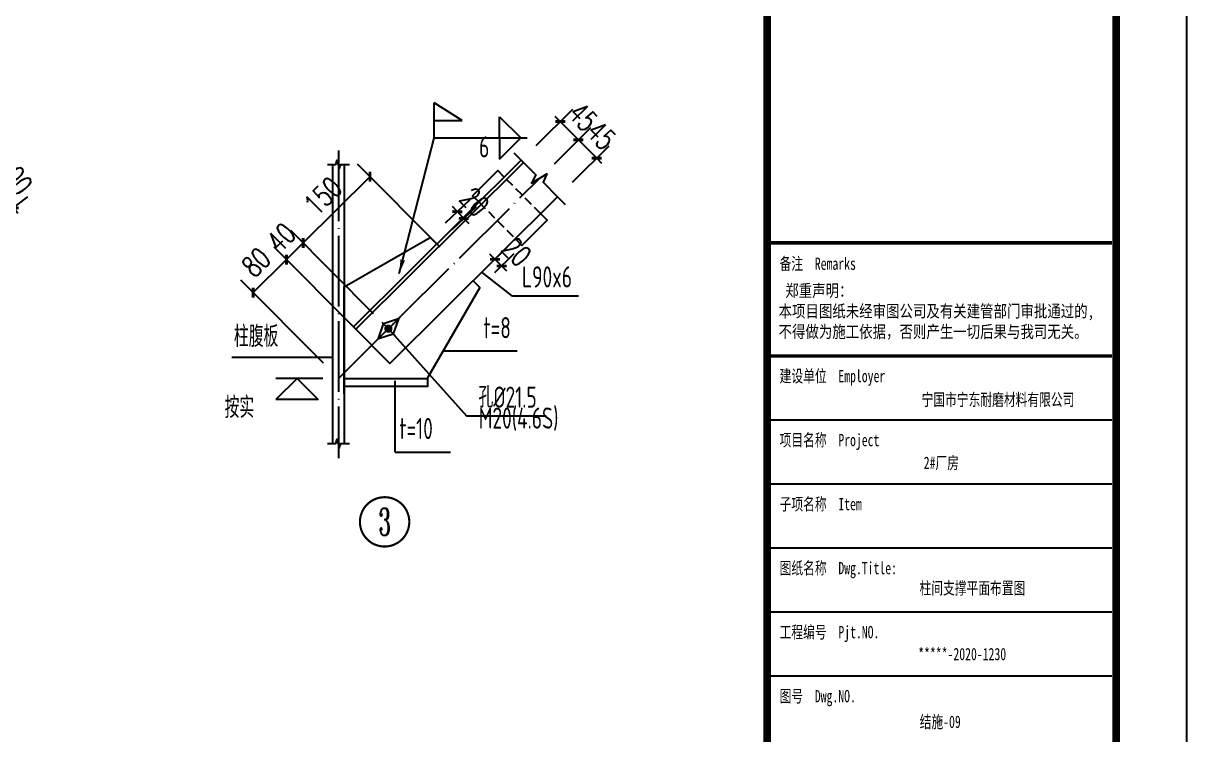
# Model space of a CAD drawing. Extents: x -33967 to 1773478, y -1022458 to -784650.
# Drawn here: x 1098298 to 1131292, y -1000637 to -980458 of the extents above; entities that cross this region are included whole.
import ezdxf
from ezdxf.enums import TextEntityAlignment as Align

# ---------------------------------------------------------------- set-up
doc = ezdxf.new("R2010")
doc.units = 0
doc.header["$LTSCALE"] = 1000
doc.header["$MEASUREMENT"] = 0
doc.linetypes.add('DASHED', pattern=[0.75, 0.5, -0.25])
doc.linetypes.add('DOTE', pattern=[2.42, 2, -0.2, 0.02, -0.2])
for name, color, linetype in [('AXIS', 3, 'Continuous'), ('DOTE', 1, 'DOTE'), ('GZ', 50, 'Continuous'), ('PUB_TITLE', 4, 'Continuous'), ('PZ', 202, 'Continuous'), ('SC', 3, 'Continuous'), ('TEXT', 7, 'Continuous')]:
    doc.layers.add(name, color=color, linetype=linetype)
doc.styles.add('_gyy_title_ST', font='', dxfattribs={"width": 0.8})
doc.styles.add('_TCH_DIM_T3', font='SIMPLEX', dxfattribs={"width": 0.705882, "bigfont": 'GBCBIG'})
doc.styles.add('_TCH_LABEL', font='COMPLEX', dxfattribs={"bigfont": 'GBCBIG'})
doc.styles.get("Standard").update_dxf_attribs({"font": 'gbenor.shx', "bigfont": 'gbcbig.shx'})
doc.styles.add('TSSD_Label', font='tssdeng.shx', dxfattribs={"width": 0.7, "bigfont": 'hztxt.shx'})
doc.styles.get('_gyy_title_ST').set_extended_font_data('SimSun')
doc.dimstyles.new('TCH-200-10', dxfattribs={"dimtxt": 595, "dimasz": 200, "dimexe": 500, "dimexo": 600, "dimgap": 252.5, "dimtad": 1, "dimdec": 0, "dimlfac": 0.1, "dimzin": 0, "dimdsep": 46, "dimtxsty": '_TCH_DIM_T3', "dimblk": 'ARCHTICK', "dimcen": 0.09, "dimclrd": 124, "dimclre": 124, "dimclrt": 7, "dimazin": 2, "dimtfac": 1, "dimtdec": 0, "dimtix": 1, "dimtmove": 2, "dimatfit": 3, "dimfxl": 1, "dimtolj": 1, "dimtzin": 0, "dimarcsym": 0})
doc.dimstyles.new('TSSD_LEADER_STYLE_400.0', dxfattribs={"dimtxt": 1200, "dimasz": 400, "dimexe": 400, "dimexo": 1000, "dimgap": 0.09, "dimtad": 0, "dimtih": 1, "dimtoh": 1, "dimdec": 4, "dimzin": 0, "dimdsep": 46, "dimtxsty": 'Standard', "dimcen": 0.09, "dimdle": 400, "dimclrt": 7, "dimadec": 0, "dimazin": 0, "dimtfac": 1, "dimtdec": 4, "dimtofl": 0, "dimtmove": 0, "dimatfit": 3, "dimfxl": 1, "dimtolj": 1, "dimtzin": 0, "dimarcsym": 0})

# ---------------------------------------------------------------- blocks, each defined once
blk = doc.blocks.new('_ArchTick')
at = {"color": 0, "linetype": 'ByBlock', "const_width": 0.4}
blk.add_lwpolyline([(-0.5, -0.5), (0.5, 0.5)], dxfattribs=at)
blk = doc.blocks.new('*D251')
at = {"layer": 'AXIS', "color": 124, "lineweight": -2, "transparency": 16777216}
for p, q in [((1095188, -986022), (1097571, -984237)), ((1097171, -984537), (1097051, -984377)), ((1097171, -984537), (1098028, -985681)), ((1096044, -987166), (1098428, -985381)), ((1098028, -985681), (1098148, -985841))]:
    blk.add_line(p, q, dxfattribs=at)
at = {"layer": 'Defpoints', "color": 0, "transparency": 16777216}
for p in [(1098028, -985681), (1094708, -986382), (1095564, -987526)]:
    blk.add_point(p, dxfattribs=at)
at = {"layer": 'AXIS', "color": 124, "lineweight": -2, "transparency": 16777216, "xscale": 200, "yscale": 200, "zscale": 200}
for p, rotation in [((1097171, -984537), 306.8238313805649), ((1098028, -985681), 126.8238313805649)]:
    blk.add_blockref('_ArchTick', p, dxfattribs=dict(at, rotation=rotation))
at = {"layer": 'AXIS', "color": 7, "transparency": 16777216, "insert": (1098040, -984779), "char_height": 595, "attachment_point": 5, "rotation": 306.8238, "style": '_TCH_DIM_T3'}
blk.add_mtext('\\A1;100', dxfattribs=at)
blk = doc.blocks.new('_WELD001')
at = {"linetype": 'ByBlock'}
h = blk.add_hatch(color=0, dxfattribs=at)
h.paths.add_polyline_path([(0.8, 0.5), (0, 1), (0, 0.5)], flags=16)
edge = h.paths.add_edge_path()
edge.add_line((0.8, 0.5), (0, 1))
edge.add_line((0, 0.5), (0.8, 0.5))
edge.add_line((0, 0), (0, 1))
at = {"color": 0, "linetype": 'ByBlock'}
for p, q in [((0, 0), (0, 1)), ((0.8, 0.5), (0, 1)), ((0, 0.5), (0.8, 0.5))]:
    blk.add_line(p, q, dxfattribs=at)
blk = doc.blocks.new('_WELD004')
at = {"color": 0, "linetype": 'ByBlock'}
for p, q in [((0, 1), (1, 0)), ((0, 0), (0, 1))]:
    blk.add_line(p, q, dxfattribs=at)
blk = doc.blocks.new('*D290')
at = {"layer": 'AXIS', "color": 124, "lineweight": -2, "transparency": 16777216}
for p, q in [((1111486, -987338), (1112027, -986800)), ((1111673, -987153), (1111532, -987011)), ((1111861, -987342), (1111673, -987153)), ((1111674, -987528), (1112215, -986989)), ((1111861, -987342), (1112002, -987484))]:
    blk.add_line(p, q, dxfattribs=at)
at = {"layer": 'Defpoints', "color": 0, "transparency": 16777216}
for p in [(1111673, -987153), (1111060, -987761), (1111248, -987950)]:
    blk.add_point(p, dxfattribs=at)
at = {"layer": 'AXIS', "color": 124, "lineweight": -2, "transparency": 16777216, "xscale": 200, "yscale": 200, "zscale": 200}
for p, rotation in [((1111673, -987153), 314.8121456583165), ((1111861, -987342), 134.8121456583165)]:
    blk.add_blockref('_ArchTick', p, dxfattribs=dict(at, rotation=rotation))
at = {"layer": 'AXIS', "color": 7, "transparency": 16777216, "insert": (1112291, -986937), "char_height": 595, "attachment_point": 5, "rotation": 314.8121, "style": '_TCH_DIM_T3'}
blk.add_mtext('\\A1;20', dxfattribs=at)
blk = doc.blocks.new('*D291')
at = {"layer": 'AXIS', "color": 124, "lineweight": -2, "transparency": 16777216}
for p, q in [((1110274, -986119), (1110971, -985459)), ((1110457, -986312), (1111154, -985652)), ((1110608, -985802), (1110470, -985657)), ((1110608, -985802), (1110791, -985996)), ((1110791, -985996), (1110929, -986141))]:
    blk.add_line(p, q, dxfattribs=at)
at = {"layer": 'Defpoints', "color": 0, "transparency": 16777216}
for p in [(1110791, -985996), (1109838, -986532), (1110022, -986725)]:
    blk.add_point(p, dxfattribs=at)
at = {"layer": 'AXIS', "color": 124, "lineweight": -2, "transparency": 16777216, "xscale": 200, "yscale": 200, "zscale": 200}
for p, rotation in [((1110608, -985802), 313.4645305278515), ((1110791, -985996), 133.4645305278515)]:
    blk.add_blockref('_ArchTick', p, dxfattribs=dict(at, rotation=rotation))
at = {"layer": 'AXIS', "color": 7, "transparency": 16777216, "insert": (1111099, -985521), "char_height": 595, "attachment_point": 5, "rotation": 313.4645, "style": '_TCH_DIM_T3'}
blk.add_mtext('\\A1;20', dxfattribs=at)
blk = doc.blocks.new('*D292')
at = {"layer": 'AXIS', "color": 124, "lineweight": -2, "transparency": 16777216}
for p, q in [((1107756, -989165), (1105411, -986805)), ((1104818, -988098), (1105763, -987159)), ((1106811, -990103), (1104466, -987743))]:
    blk.add_line(p, q, dxfattribs=at)
at = {"layer": 'Defpoints', "color": 0, "transparency": 16777216}
for p in [(1105763, -987159), (1108178, -989590), (1107233, -990529)]:
    blk.add_point(p, dxfattribs=at)
at = {"layer": 'AXIS', "color": 124, "lineweight": -2, "transparency": 16777216, "xscale": 200, "yscale": 200, "zscale": 200}
for p, rotation in [((1105763, -987159), 44.8121456583364), ((1104818, -988098), 224.8121456583364)]:
    blk.add_blockref('_ArchTick', p, dxfattribs=dict(at, rotation=rotation))
at = {"layer": 'AXIS', "color": 7, "transparency": 16777216, "insert": (1104903, -987238), "char_height": 595, "attachment_point": 5, "rotation": 44.8121, "style": '_TCH_DIM_T3'}
blk.add_mtext('\\A1;80', dxfattribs=at)
blk = doc.blocks.new('*D293')
at = {"layer": 'AXIS', "color": 124, "lineweight": -2, "transparency": 16777216}
for p, q in [((1108228, -988695), (1105884, -986335)), ((1107756, -989165), (1105411, -986805)), ((1105763, -987159), (1106236, -986689)), ((1106236, -986689), (1106378, -986548)), ((1105763, -987159), (1105621, -987300))]:
    blk.add_line(p, q, dxfattribs=at)
at = {"layer": 'Defpoints', "color": 0, "transparency": 16777216}
for p in [(1106236, -986689), (1108651, -989120), (1108178, -989590)]:
    blk.add_point(p, dxfattribs=at)
at = {"layer": 'AXIS', "color": 124, "lineweight": -2, "transparency": 16777216, "xscale": 200, "yscale": 200, "zscale": 200}
for p, rotation in [((1106236, -986689), 224.8121456583138), ((1105763, -987159), 44.81214565831385)]:
    blk.add_blockref('_ArchTick', p, dxfattribs=dict(at, rotation=rotation))
at = {"layer": 'AXIS', "color": 7, "transparency": 16777216, "insert": (1105612, -986534), "char_height": 595, "attachment_point": 5, "rotation": 44.8121, "style": '_TCH_DIM_T3'}
blk.add_mtext('\\A1;40', dxfattribs=at)
blk = doc.blocks.new('*D294')
at = {"layer": 'AXIS', "color": 124, "lineweight": -2, "transparency": 16777216}
for p, q in [((1110125, -986811), (1107780, -984451)), ((1106236, -986689), (1108132, -984806)), ((1108228, -988695), (1105884, -986335))]:
    blk.add_line(p, q, dxfattribs=at)
at = {"layer": 'Defpoints', "color": 0, "transparency": 16777216}
for p in [(1108132, -984806), (1110548, -987237), (1108651, -989120)]:
    blk.add_point(p, dxfattribs=at)
at = {"layer": 'AXIS', "color": 124, "lineweight": -2, "transparency": 16777216, "xscale": 200, "yscale": 200, "zscale": 200}
for p, rotation in [((1108132, -984806), 44.81214565832992), ((1106236, -986689), 224.8121456583299)]:
    blk.add_blockref('_ArchTick', p, dxfattribs=dict(at, rotation=rotation))
at = {"layer": 'AXIS', "color": 7, "transparency": 16777216, "insert": (1106797, -985357), "char_height": 595, "attachment_point": 5, "rotation": 44.8121, "style": '_TCH_DIM_T3'}
blk.add_mtext('\\A1;150', dxfattribs=at)
blk = doc.blocks.new('*D295')
at = {"layer": 'AXIS', "color": 124, "lineweight": -2, "transparency": 16777216}
for p, q in [((1112844, -983921), (1113880, -982893)), ((1113525, -983245), (1113384, -983103)), ((1113361, -984442), (1114396, -983413)), ((1113525, -983245), (1114042, -983765)), ((1114042, -983765), (1114183, -983907))]:
    blk.add_line(p, q, dxfattribs=at)
at = {"layer": 'Defpoints', "color": 0, "transparency": 16777216}
for p in [(1114042, -983765), (1112418, -984344), (1112935, -984864)]:
    blk.add_point(p, dxfattribs=at)
at = {"layer": 'AXIS', "color": 124, "lineweight": -2, "transparency": 16777216, "xscale": 200, "yscale": 200, "zscale": 200}
for p, rotation in [((1113525, -983245), 314.8121456583267), ((1114042, -983765), 134.8121456583267)]:
    blk.add_blockref('_ArchTick', p, dxfattribs=dict(at, rotation=rotation))
at = {"layer": 'AXIS', "color": 7, "transparency": 16777216, "insert": (1114174, -983117), "char_height": 595, "attachment_point": 5, "rotation": 314.8121, "style": '_TCH_DIM_T3'}
blk.add_mtext('\\A1;45', dxfattribs=at)
blk = doc.blocks.new('*D296')
at = {"layer": 'AXIS', "color": 124, "lineweight": -2, "transparency": 16777216}
for p, q in [((1113361, -984442), (1114396, -983413)), ((1114042, -983765), (1113901, -983623)), ((1114042, -983765), (1114559, -984285)), ((1113878, -984962), (1114913, -983933)), ((1114559, -984285), (1114700, -984427))]:
    blk.add_line(p, q, dxfattribs=at)
at = {"layer": 'Defpoints', "color": 0, "transparency": 16777216}
for p in [(1114559, -984285), (1112935, -984864), (1113452, -985385)]:
    blk.add_point(p, dxfattribs=at)
at = {"layer": 'AXIS', "color": 124, "lineweight": -2, "transparency": 16777216, "xscale": 200, "yscale": 200, "zscale": 200}
for p, rotation in [((1114042, -983765), 314.8121456583136), ((1114559, -984285), 134.8121456583136)]:
    blk.add_blockref('_ArchTick', p, dxfattribs=dict(at, rotation=rotation))
at = {"layer": 'AXIS', "color": 7, "transparency": 16777216, "insert": (1114690, -983638), "char_height": 595, "attachment_point": 5, "rotation": 314.8121, "style": '_TCH_DIM_T3'}
blk.add_mtext('\\A1;45', dxfattribs=at)

msp = doc.modelspace()

# ---------------------------------------------------------------- linework, layer by layer
for p, q in [((1108982.4, -988791.5, 1282.1), (1108320.3, -989449.3, 1282.1)), ((1108367.6, -989402.4, 1282.1), (1108510.4, -988978.6, 1282.1)), ((1108463.4, -988931.3, 1282.1), (1108839.3, -989309.6, 1282.1)), ((1108935.1, -988838.5, 1282.1), (1108510.4, -988978.6, 1282.1)), ((1108935.1, -988838.5, 1282.1), (1108792.3, -989262.3, 1282.1)), ((1108367.6, -989402.4, 1282.1), (1108792.3, -989262.3, 1282.1))]:
    msp.add_line(p, q)
at = {"const_width": 100, "elevation": 1282.1}
msp.add_lwpolyline([(1108698.6, -989073.5, 1), (1108604, -989167.4, 1), (1108698.6, -989073.5)], format="xyb", dxfattribs=at)
at = {"const_width": 60}
msp.add_lwpolyline([(1109245.2, -994599.3, 1), (1107845.2, -994599.3, 1)], format="xyb", close=True, dxfattribs=at)
at = {"layer": 'AXIS'}
for p, q in [((1109948.9, -983711.7, 1282.1), (1112590.7, -983711.7, 1282.1)), ((1112171.1, -988195.8, 1282.1), (1111306.8, -987516.1, 1282.1)), ((1107394.9, -990965.5, 1282.1), (1107394.9, -987931.7, 1282.1)), ((1114044.9, -988195.8, 1282.1), (1112171.1, -988195.8, 1282.1)), ((1108651.3, -989120.4, 1282.1), (1110871.1, -991593.3, 1282.1)), ((1110201.6, -989749.1, 1282.1), (1112302.7, -989749.1, 1282.1)), ((1104217.4, -989924.4, 1282.1), (1107072.1, -989924.4, 1282.1)), ((1106065.1, -990529, 1282.1), (1105465.1, -991129, 1282.1)), ((1106789.9, -990529, 1282.1), (1105465.1, -990529, 1282.1)), ((1106065.1, -990529, 1282.1), (1106665.1, -991129, 1282.1)), ((1108845.5, -992625.8, 1282.1), (1108845.5, -990599.6, 1282.1)), ((1106665.1, -991129, 1282.1), (1105465.1, -991129, 1282.1)), ((1110871.1, -991593.3, 1282.1), (1113131.2, -991593.3, 1282.1)), ((1108845.5, -992625.8, 1282.1), (1110409.2, -992625.8, 1282.1))]:
    msp.add_line(p, q, dxfattribs=at)
at = {"layer": 'DOTE'}
for p, q in [((1107233.5, -984070.2, 1282.1), (1107233.5, -992788.5, 1282.1)), ((1107233.5, -990529, 1282.1), (1112935.3, -984864.5, 1282.1))]:
    msp.add_line(p, q, dxfattribs=at)
at = {"layer": 'GZ'}
for p, q in [((1107072.1, -984461.6, 1282.1), (1107072.1, -992380.2, 1282.1)), ((1107394.9, -984461.6, 1282.1), (1107394.9, -992380.2, 1282.1))]:
    msp.add_line(p, q, dxfattribs=at)
at = {"layer": 'GZ', "elevation": 1282.1}
for points in [[(1106922.1, -984461.6), (1107072.1, -984461.6), (1107159.5, -984461.6), (1107199.5, -984336.6), (1107258.6, -984586.3), (1107307.5, -984461.6), (1107394.9, -984461.6), (1107544.9, -984461.6)], [(1106922.1, -992380.2), (1107072.1, -992380.2), (1107159.5, -992380.2), (1107199.5, -992255.2), (1107258.6, -992504.9), (1107307.5, -992380.2), (1107394.9, -992380.2), (1107544.9, -992380.2)]]:
    msp.add_lwpolyline(points, dxfattribs=at)
at = {"layer": 'PUB_TITLE'}
for p, q in [((1129170.1, -986685.3), (1119393.1, -986685.3)), ((1129170.1, -991713.4), (1119393.1, -991713.4)), ((1129170.1, -993529.1), (1119393.1, -993529.1)), ((1129170.1, -995344.8), (1119393.1, -995344.8)), ((1129170.1, -997160.6), (1119393.1, -997160.6)), ((1129170.1, -998976.3), (1119393.1, -998976.3))]:
    msp.add_line(p, q, dxfattribs=at)
msp.add_lwpolyline([(1012492.1, -1022458.4), (1131292.1, -1022458.4), (1131292.1, -938458.4), (1012492.1, -938458.4)], close=True, dxfattribs=at)
at = {"layer": 'PUB_TITLE', "const_width": 212.1}
for points in [[(1015312.4, -1021044.2), (1015312.4, -939872.6), (1129292.1, -939872.6), (1129292.1, -1021044.2)], [(1119393.1, -939872.6), (1129292.1, -939872.6), (1129292.1, -1021044.2), (1119393.1, -1021044.2)]]:
    msp.add_lwpolyline(points, close=True, dxfattribs=at)
at = {"layer": 'PUB_TITLE', "const_width": 97.8}
for points in [[(1119393.1, -986685.3), (1129170.1, -986685.3)], [(1119393.1, -989897.7), (1129170.1, -989897.7)]]:
    msp.add_lwpolyline(points, dxfattribs=at)
at = {"layer": 'PZ'}
for p, q in [((1107394.9, -987931.7, 1282.1), (1109838.3, -986531.6, 1282.1)), ((1109838.3, -986531.6, 1282.1), (1110021.8, -986725.2, 1282.1)), ((1111060, -987761.3, 1282.1), (1111247.9, -987950.4, 1282.1)), ((1111247.9, -987950.4, 1282.1), (1109747.9, -990529, 1282.1))]:
    msp.add_line(p, q, dxfattribs=at)
at = {"layer": 'PZ', "elevation": 1282.1}
for points in [[(1111939.1, -984820.5), (1111756.2, -984636.4), (1111039.5, -985348.4), (1111222.4, -985532.5)], [(1112972.8, -985861), (1113155.6, -986045), (1112438.9, -986757.1), (1112256.1, -986573)]]:
    msp.add_lwpolyline(points, dxfattribs=at)
at = {"layer": 'PZ', "linetype": 'DASHED', "ltscale": 0.5, "elevation": 1282.1}
for points in [[(1112972.8, -985861), (1111939.1, -984820.5)], [(1111222.4, -985532.5), (1112256.1, -986573)]]:
    msp.add_lwpolyline(points, dxfattribs=at)
at = {"layer": 'PZ'}
msp.add_lwpolyline([(1107394.9, -990529), (1109765.6, -990529), (1109765.6, -990764.3), (1107394.9, -990764.3)], close=True, dxfattribs=at)
at = {"layer": 'SC'}
for p, q in [((1107661.5, -989070.1, 1282.1), (1112418.5, -984344.2, 1282.1)), ((1112484.2, -984410.5, 1282.1), (1107727.3, -989136.3, 1282.1)), ((1108695.2, -990110.5, 1282.1), (1113452.1, -985384.7, 1282.1)), ((1107661.5, -989070.1, 1282.1), (1108695.2, -990110.5, 1282.1))]:
    msp.add_line(p, q, dxfattribs=at)
at = {"layer": 'SC', "elevation": 1282.1}
msp.add_lwpolyline([(1112207, -984131.4), (1112418.5, -984344.2), (1112831, -984759.5), (1112710, -984992.4), (1113147.7, -984724.4), (1113039.6, -984969.5), (1113452.1, -985384.7), (1113663.6, -985597.5)], dxfattribs=at)

# ---------------------------------------------------------------- block references
at = {"layer": 'AXIS'}
for name, p, xscale, yscale, zscale in [('_WELD001', (1109948.9, -983711.7, 1282.1), 1000, 1000, 1000), ('_WELD004', (1111804.6, -983711.7, 1282.1), 600, 600, 600)]:
    msp.add_blockref(name, p, dxfattribs=dict(at, xscale=xscale, yscale=yscale, zscale=zscale))
at = {"layer": 'AXIS', "xscale": -600, "yscale": 600, "zscale": 600, "rotation": 180}
msp.add_blockref('_WELD004', (1111804.6, -983711.7, 1282.1), dxfattribs=at)

# ---------------------------------------------------------------- texts
at = {"style": '_TCH_LABEL', "width": 0.642857}
msp.add_text('3', height=772.1, dxfattribs=at).set_placement((1108379.8, -994985.3, 1282.1), (1108710.7, -994985.3, 1282.1), align=Align.FIT)
at = {"layer": 'PUB_TITLE', "style": '_gyy_title_ST', "width": 0.7}
for s, height, p in [('备注  Remarks', 349.176, (1119746.6, -987451)), ('建设单位  Employer', 349.176, (1119746.6, -990638)), ('项目名称  Project', 349.176, (1119746.6, -992453.7)), ('子项名称  Item', 349.18, (1119746.6, -994269.4)), ('图纸名称  Dwg.Title:', 349.176, (1119746.6, -996085.1)), ('工程编号  Pjt.NO.', 349.176, (1119746.6, -997900.8)), ('图号  Dwg.NO.', 349.176, (1119746.6, -999716.5))]:
    msp.add_text(s, height=height, dxfattribs=at).set_placement(p)
at = {"layer": 'PUB_TITLE', "color": 2, "style": '_gyy_title_ST', "width": 0.7}
for s, height, p in [('宁国市宁东耐磨材料有限公司', 349.176, (1125939.6, -991125.9)), ('2#厂房', 349.18, (1124333.9, -992916.9))]:
    msp.add_text(s, height=height, dxfattribs=at).set_placement(p, align=Align.MIDDLE)
at = {"layer": 'PUB_TITLE', "color": 6, "style": '_gyy_title_ST', "width": 0.7}
msp.add_text('柱间支撑平面布置图', height=349.18, dxfattribs=at).set_placement((1125214.9, -996471.6), align=Align.MIDDLE)
at = {"layer": 'PUB_TITLE', "color": 2, "style": '_gyy_title_ST', "width": 0.7}
msp.add_text('*****-2020-1230', height=349.176, dxfattribs=at).set_placement((1124924.9, -998523.4), align=Align.CENTER)
at = {"layer": 'PUB_TITLE', "color": 6, "style": '_gyy_title_ST', "width": 0.7}
msp.add_text('结施-09', height=349.18, dxfattribs=at).set_placement((1124301.6, -1000444), align=Align.CENTER)
at = {"layer": 'PUB_TITLE', "insert": (1119717.4, -987866.1), "char_height": 349.176, "width": 11173.63, "attachment_point": 1, "style": '_gyy_title_ST'}
msp.add_mtext(' 郑重声明：\\P本项目图纸未经审图公司及有关建管部门审批通过的,\\P不得做为施工依据，否则产生一切后果与我司无关。', dxfattribs=at)
at = {"layer": 'TEXT', "style": 'TSSD_Label', "width": 0.7}
msp.add_text('6', height=600, dxfattribs=at).set_placement((1111224.6, -984262, 1282.1))
for s, p in [('L90x6', (1112439.8, -988131.5, 1282.1)), ('t=8', (1111348.7, -989572.4, 1282.1)), ('柱腹板', (1104271.2, -989818.3, 1282.1)), ('孔%%c21.5', (1111208.2, -991541.4, 1282.1)), ('M20(4.6S)', (1111212.6, -992135.9, 1282.1)), ('t=10', (1108962.7, -992432.6, 1282.1))]:
    msp.add_text(s, height=600, dxfattribs=at).set_placement(p, align=Align.BOTTOM_LEFT)
msp.add_text('按实', height=600, dxfattribs=at).set_placement((1104846.6, -991833.4, 1282.1), align=Align.BOTTOM_RIGHT)

# ---------------------------------------------------------------- dimensions: what is measured, and where the dimension line sits
at = {"layer": 'AXIS'}
for p1, p2, distance, text, picture, middle in [((1112418.5, -984344.2, 1282.1), (1112935.3, -984864.5, 1282.1), 1559.7, '45', '*D295', (1114173.5, -983117.5, 1282.1)), ((1112935.3, -984864.5, 1282.1), (1113452.1, -985384.7, 1282.1), 1559.7, '45', '*D296', (1114690.4, -983637.7, 1282.1)), ((1094707.6, -986381.8), (1095564.1, -987525.7), 3077.7, '100', '*D251', (1098039.7, -984779.5)), ((1108651.3, -989120.4, 1282.1), (1110547.6, -987236.6, 1282.1), 3426.8, '150', '*D294', (1106796.7, -985357.3, 1282.1)), ((1109838.3, -986531.6, 1282.1), (1110021.8, -986725.2, 1282.1), 1059.9, '20', '*D291', (1111098.6, -985520.9, 1282.1)), ((1108178.4, -989590.3, 1282.1), (1108651.3, -989120.4, 1282.1), 3426.8, '40', '*D293', (1105612.1, -986534.2, 1282.1)), ((1107233.5, -990529, 1282.1), (1108178.4, -989590.3, 1282.1), 3426.8, '80', '*D292', (1104903.2, -987238.4, 1282.1))]:
    dim = msp.add_aligned_dim(p1=p1, p2=p2, distance=distance, text=text, dimstyle='TCH-200-10', dxfattribs=at)
    dim.commit()
    dim.dimension.update_dxf_attribs({"geometry": picture, "text_midpoint": middle})
dim = msp.add_linear_dim(base=(1111672.7, -987152.5, 1282.1), p1=(1111247.9, -987950.4, 1282.1), p2=(1111060, -987761.3, 1282.1), angle=134.81215, text='20', dimstyle='TCH-200-10', dxfattribs=at)
dim.commit()
dim.dimension.update_dxf_attribs({"geometry": '*D290', "text_midpoint": (1112291.1, -986936.9, 1282.1), "dimtype": 129})

# ---------------------------------------------------------------- leaders
msp.add_leader([(1108959.4, -987558.5), (1109948.9, -983711.7)], dimstyle='TSSD_LEADER_STYLE_400.0', dxfattribs=at)

doc.saveas('drawing.dxf')
